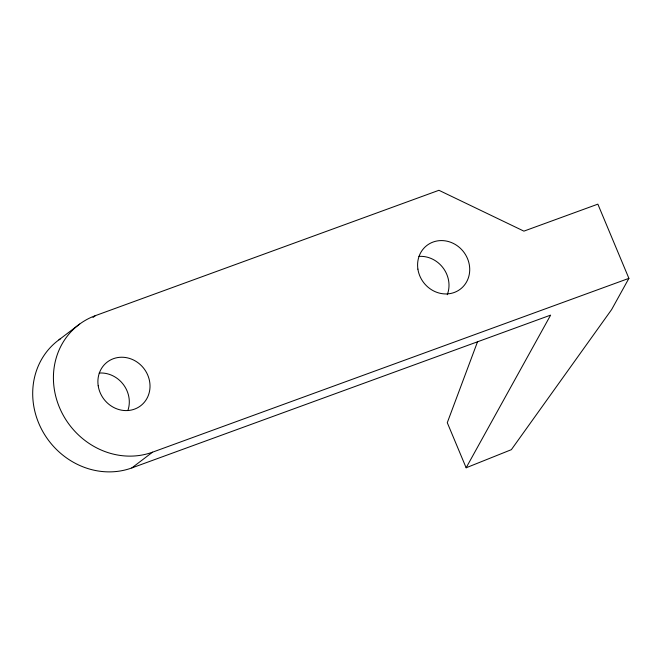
<?xml version="1.0" encoding="UTF-8"?>
<svg xmlns="http://www.w3.org/2000/svg" width="662" height="662" viewBox="0 0 662 662"><rect width="100%" height="100%" fill="white"/><g stroke="black" fill="none" stroke-linecap="round" stroke-linejoin="round"><path stroke-width="0.99" d="M477.633 341.501L447.28 422.687L466.139 467.777L511.354 449.672L611.638 309.551L628.9 278.363L597.86 204.153L523.899 231.137L438.931 190.292L95.394 315.642L93.003 317.462M466.139 467.777L550.627 315.12L131.796 467.943A74.458 68.169 52.7 0 1 42.492 430.979A74.458 68.169 52.7 0 1 60.565 338.679M58.959 339.821L79.672 324.057M131.796 467.943L152.517 452.187L628.9 278.363M418.914 256.401A27.514 25.197 52.7 0 1 447.255 294.714M152.517 452.187A74.458 68.169 52.7 0 1 59.456 407.444A74.458 68.169 52.7 0 1 95.394 315.642M99.209 373.054A27.514 25.197 52.7 0 1 127.89 410.465M417.896 269.128A27.514 25.197 52.7 0 0 460.016 289.385A27.514 25.197 52.7 0 0 453.04 243.268A27.514 25.197 52.7 0 0 417.896 269.128M98.199 385.781A27.514 25.197 52.7 0 0 140.319 406.029A27.514 25.197 52.7 0 0 133.343 359.921A27.514 25.197 52.7 0 0 98.199 385.781"/></g></svg>
